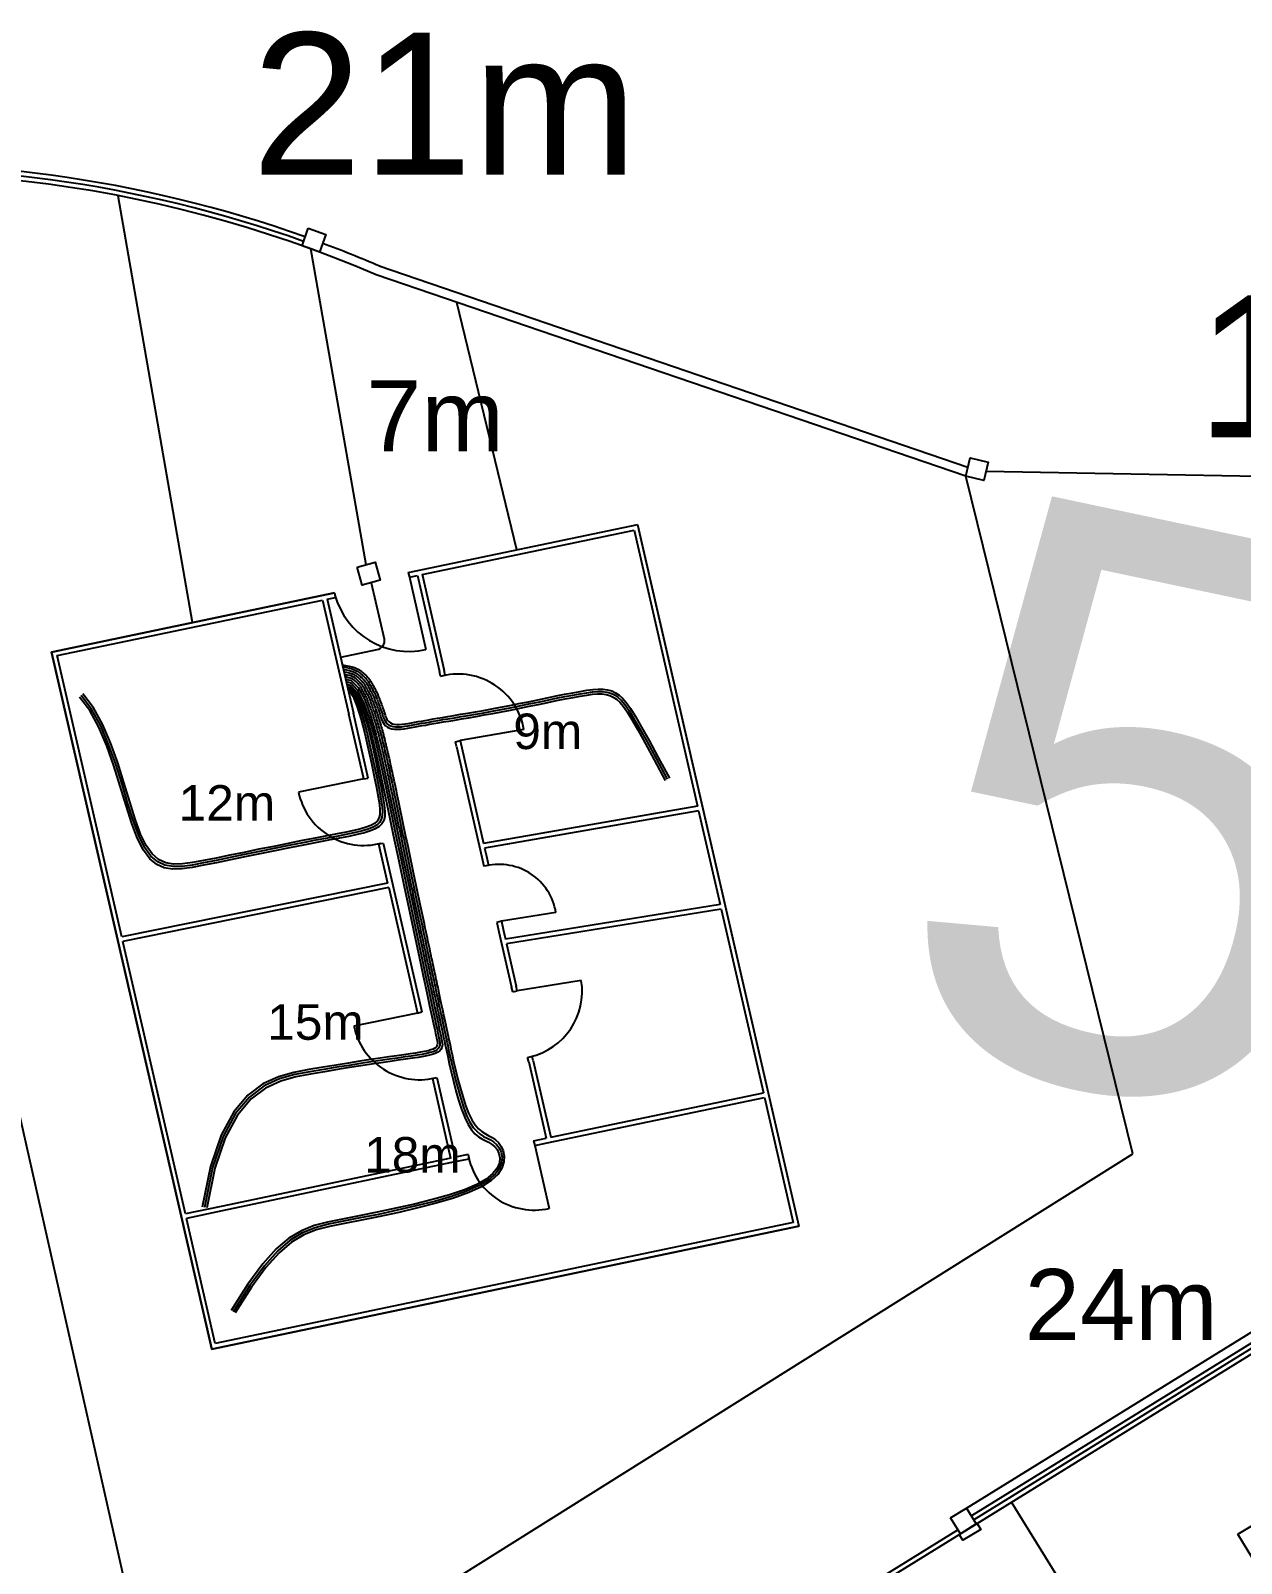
# Model space of a CAD drawing. Header units: millimetres. Extents: x 68 to 789, y 45 to 125.
# Drawn here: x 150.02 to 175.92, y 92.65 to 125.44 of the extents above; entities that cross this region are included whole.
import ezdxf

# ---------------------------------------------------------------- set-up
doc = ezdxf.new("R2010")
doc.units = ezdxf.units.MM
for name, color, linetype in [('CI', 3, 'Continuous'), ('CP', 1, 'Continuous'), ('CS', 2, 'Continuous'), ('Finca', 7, 'Continuous')]:
    doc.layers.add(name, color=color, linetype=linetype)
doc.styles.get("Standard").update_dxf_attribs({"font": 'arial.ttf'})

msp = doc.modelspace()

# ---------------------------------------------------------------- linework, layer by layer
at = {"layer": 'CI'}
for points in [[(156.685, 111.872), (156.751, 111.861), (156.831, 111.845), (156.896, 111.83), (156.948, 111.814), (156.99, 111.798), (157.024, 111.781), (157.052, 111.764), (157.076, 111.747), (157.099, 111.73), (157.121, 111.712), (157.142, 111.694), (157.161, 111.677), (157.179, 111.66), (157.195, 111.643), (157.21, 111.628), (157.223, 111.613), (157.235, 111.6), (157.246, 111.587), (157.256, 111.575), (157.265, 111.563), (157.274, 111.549), (157.284, 111.535), (157.294, 111.518), (157.305, 111.499), (157.318, 111.478), (157.331, 111.454), (157.345, 111.429), (157.359, 111.403), (157.373, 111.378), (157.386, 111.354), (157.398, 111.331), (157.409, 111.311), (157.417, 111.294), (157.425, 111.28), (157.431, 111.267), (157.437, 111.254), (157.443, 111.241), (157.449, 111.225), (157.456, 111.208), (157.464, 111.186), (157.474, 111.16), (157.485, 111.13), (157.497, 111.098), (157.51, 111.065), (157.522, 111.032), (157.533, 111.001), (157.544, 110.972), (157.553, 110.947), (157.561, 110.926), (157.567, 110.91), (157.572, 110.896), (157.576, 110.883), (157.58, 110.87), (157.585, 110.856), (157.589, 110.84), (157.595, 110.82), (157.602, 110.796), (157.612, 110.769), (157.624, 110.74), (157.64, 110.71), (157.66, 110.681), (157.685, 110.654), (157.716, 110.632), (157.753, 110.614), (157.798, 110.603), (157.849, 110.598), (157.905, 110.598), (157.966, 110.603), (158.031, 110.61), (158.098, 110.621), (158.168, 110.632), (158.238, 110.645), (158.309, 110.658), (158.382, 110.671), (158.458, 110.685), (158.539, 110.7), (158.627, 110.715), (158.723, 110.732), (158.828, 110.75), (158.945, 110.77), (159.075, 110.792), (159.217, 110.815), (159.37, 110.841), (159.533, 110.869), (159.705, 110.899), (159.886, 110.932), (160.073, 110.967), (160.267, 111.004), (160.466, 111.044), (160.667, 111.085), (160.868, 111.126), (161.066, 111.167), (161.258, 111.207), (161.442, 111.244), (161.615, 111.277), (161.775, 111.305), (161.918, 111.328), (162.047, 111.344), (162.163, 111.352), (162.267, 111.35), (162.363, 111.338), (162.45, 111.314), (162.531, 111.277), (162.608, 111.226), (162.683, 111.158), (162.762, 111.065), (162.852, 110.937), (162.958, 110.765), (163.088, 110.54), (163.248, 110.251), (163.444, 109.891), (163.683, 109.448)], [(156.693, 111.837), (156.773, 111.818), (156.839, 111.801), (156.893, 111.785), (156.937, 111.77), (156.972, 111.755), (157.001, 111.74), (157.025, 111.724), (157.047, 111.709), (157.068, 111.692), (157.088, 111.676), (157.108, 111.658), (157.126, 111.641), (157.143, 111.625), (157.159, 111.609), (157.173, 111.594), (157.186, 111.58), (157.198, 111.567), (157.208, 111.556), (157.217, 111.545), (157.225, 111.533), (157.234, 111.521), (157.243, 111.507), (157.252, 111.492), (157.263, 111.474), (157.275, 111.453), (157.288, 111.43), (157.301, 111.405), (157.315, 111.38), (157.329, 111.354), (157.342, 111.33), (157.354, 111.308), (157.364, 111.288), (157.373, 111.272), (157.38, 111.258), (157.386, 111.246), (157.392, 111.233), (157.397, 111.221), (157.403, 111.206), (157.41, 111.189), (157.418, 111.167), (157.428, 111.142), (157.439, 111.112), (157.45, 111.081), (157.463, 111.048), (157.475, 111.015), (157.486, 110.984), (157.497, 110.955), (157.506, 110.93), (157.514, 110.91), (157.52, 110.893), (157.525, 110.879), (157.529, 110.866), (157.533, 110.853), (157.538, 110.838), (157.543, 110.821), (157.549, 110.799), (157.557, 110.772), (157.568, 110.741), (157.581, 110.708), (157.599, 110.674), (157.621, 110.641), (157.648, 110.611), (157.682, 110.586), (157.723, 110.566), (157.771, 110.553), (157.826, 110.547), (157.887, 110.546), (157.953, 110.55), (158.022, 110.558), (158.093, 110.569), (158.166, 110.581), (158.24, 110.595), (158.313, 110.608), (158.388, 110.622), (158.465, 110.636), (158.547, 110.65), (158.635, 110.666), (158.731, 110.683), (158.837, 110.701), (158.954, 110.721), (159.084, 110.742), (159.226, 110.766), (159.379, 110.792), (159.542, 110.82), (159.714, 110.85), (159.895, 110.883), (160.082, 110.918), (160.276, 110.955), (160.474, 110.994), (160.675, 111.036), (160.876, 111.077), (161.073, 111.118), (161.264, 111.157), (161.447, 111.194), (161.619, 111.227), (161.776, 111.256), (161.917, 111.278), (162.042, 111.294), (162.155, 111.302), (162.256, 111.301), (162.347, 111.289), (162.43, 111.266), (162.508, 111.231), (162.581, 111.182), (162.653, 111.116), (162.729, 111.026), (162.815, 110.902), (162.919, 110.734), (163.047, 110.511), (163.205, 110.225), (163.4, 109.866), (163.639, 109.424)], [(156.767, 111.515), (156.868, 111.491), (157.006, 111.338), (157.135, 111.085), (157.256, 110.746), (157.371, 110.335), (157.484, 109.866), (157.595, 109.354), (157.708, 108.813), (157.824, 108.257), (157.942, 107.698), (158.058, 107.145), (158.171, 106.612), (158.279, 106.107), (158.378, 105.641), (158.467, 105.227), (158.542, 104.874), (158.603, 104.589), (158.65, 104.368), (158.686, 104.201), (158.712, 104.079), (158.731, 103.993), (158.743, 103.933), (158.752, 103.891), (158.76, 103.858), (158.766, 103.825), (158.771, 103.793), (158.773, 103.76), (158.771, 103.729), (158.761, 103.698), (158.744, 103.669), (158.717, 103.642), (158.679, 103.618), (158.628, 103.596), (158.563, 103.576), (158.484, 103.557), (158.392, 103.539), (158.284, 103.521), (158.16, 103.503), (158.021, 103.483), (157.866, 103.461), (157.694, 103.436), (157.505, 103.408), (157.298, 103.377), (157.073, 103.342), (156.83, 103.304), (156.568, 103.262), (156.288, 103.216), (155.988, 103.165), (155.67, 103.105), (155.343, 103.013), (155.016, 102.862), (154.699, 102.625), (154.402, 102.273), (154.136, 101.781), (153.911, 101.121), (153.735, 100.264)], [(156.755, 111.567), (156.875, 111.541), (157.027, 111.388), (157.165, 111.132), (157.292, 110.789), (157.412, 110.372), (157.527, 109.898), (157.641, 109.38), (157.755, 108.835), (157.871, 108.275), (157.99, 107.713), (158.106, 107.159), (158.22, 106.623), (158.328, 106.118), (158.427, 105.652), (158.515, 105.237), (158.591, 104.884), (158.652, 104.6), (158.699, 104.379), (158.735, 104.211), (158.761, 104.088), (158.78, 104.001), (158.793, 103.94), (158.803, 103.896), (158.81, 103.859), (158.818, 103.823), (158.824, 103.786), (158.826, 103.749), (158.824, 103.712), (158.815, 103.677), (158.797, 103.643), (158.769, 103.611), (158.728, 103.583), (158.674, 103.557), (158.606, 103.534), (158.523, 103.514), (158.425, 103.494), (158.312, 103.475), (158.184, 103.455), (158.041, 103.435), (157.882, 103.412), (157.707, 103.387), (157.516, 103.359), (157.308, 103.328), (157.083, 103.293), (156.84, 103.255), (156.58, 103.213), (156.302, 103.167), (156.005, 103.117), (155.691, 103.058), (155.368, 102.967), (155.045, 102.819), (154.733, 102.584), (154.442, 102.238), (154.18, 101.753), (153.958, 101.101), (153.785, 100.257)], [(156.742, 111.621), (156.774, 111.614), (156.818, 111.604), (156.851, 111.595), (156.875, 111.588), (156.893, 111.58), (156.907, 111.573), (156.919, 111.564), (156.93, 111.554), (156.943, 111.543), (156.956, 111.529), (156.971, 111.515), (156.986, 111.5), (157.001, 111.485), (157.015, 111.471), (157.027, 111.458), (157.038, 111.447), (157.047, 111.438), (157.055, 111.43), (157.061, 111.423), (157.066, 111.416), (157.072, 111.408), (157.077, 111.398), (157.084, 111.386), (157.092, 111.371), (157.102, 111.353), (157.114, 111.331), (157.127, 111.308), (157.14, 111.284), (157.153, 111.26), (157.165, 111.237), (157.176, 111.216), (157.186, 111.198), (157.194, 111.183), (157.2, 111.171), (157.205, 111.161), (157.21, 111.151), (157.214, 111.141), (157.219, 111.128), (157.225, 111.113), (157.232, 111.094), (157.241, 111.069), (157.252, 111.041), (157.263, 111.01), (157.275, 110.978), (157.287, 110.946), (157.299, 110.915), (157.309, 110.887), (157.318, 110.863), (157.325, 110.844), (157.331, 110.828), (157.335, 110.815), (157.34, 110.803), (157.344, 110.79), (157.348, 110.775), (157.353, 110.757), (157.36, 110.734), (157.369, 110.705), (157.378, 110.671), (157.389, 110.633), (157.4, 110.594), (157.411, 110.556), (157.422, 110.518), (157.432, 110.484), (157.44, 110.455), (157.447, 110.432), (157.452, 110.414), (157.457, 110.398), (157.46, 110.384), (157.464, 110.369), (157.468, 110.352), (157.473, 110.332), (157.48, 110.305), (157.488, 110.272), (157.497, 110.233), (157.508, 110.191), (157.518, 110.147), (157.529, 110.103), (157.539, 110.06), (157.549, 110.022), (157.557, 109.989), (157.563, 109.962), (157.568, 109.941), (157.572, 109.924), (157.576, 109.908), (157.58, 109.892), (157.584, 109.874), (157.589, 109.851), (157.595, 109.822), (157.603, 109.786), (157.612, 109.744), (157.622, 109.698), (157.633, 109.65), (157.643, 109.602), (157.653, 109.555), (157.663, 109.513), (157.671, 109.477), (157.677, 109.448), (157.682, 109.426), (157.686, 109.407), (157.689, 109.39), (157.693, 109.373), (157.697, 109.354), (157.702, 109.33), (157.708, 109.3), (157.716, 109.261), (157.726, 109.216), (157.737, 109.164), (157.749, 109.106), (157.762, 109.044), (157.776, 108.979), (157.79, 108.911), (157.804, 108.842), (157.818, 108.773), (157.833, 108.704), (157.847, 108.634), (157.862, 108.565), (157.877, 108.495), (157.891, 108.425), (157.906, 108.355), (157.921, 108.285), (157.935, 108.215), (157.95, 108.144), (157.965, 108.074), (157.979, 108.004), (157.994, 107.934), (158.009, 107.864), (158.024, 107.794), (158.038, 107.724), (158.053, 107.655), (158.068, 107.585), (158.082, 107.516), (158.097, 107.447), (158.111, 107.378), (158.126, 107.309), (158.14, 107.24), (158.155, 107.172), (158.169, 107.104), (158.184, 107.037), (158.198, 106.969), (158.212, 106.902), (158.226, 106.836), (158.24, 106.77), (158.254, 106.704), (158.268, 106.639), (158.282, 106.574), (158.295, 106.509), (158.309, 106.446), (158.322, 106.382), (158.336, 106.32), (158.349, 106.257), (158.362, 106.196), (158.375, 106.135), (158.388, 106.074), (158.401, 106.015), (158.413, 105.955), (158.426, 105.897), (158.438, 105.839), (158.45, 105.783), (158.462, 105.726), (158.474, 105.671), (158.486, 105.616), (158.497, 105.562), (158.508, 105.51), (158.52, 105.457), (158.531, 105.406), (158.541, 105.356), (158.552, 105.306), (158.562, 105.258), (158.572, 105.21), (158.582, 105.164), (158.592, 105.118), (158.602, 105.074), (158.611, 105.03), (158.62, 104.988), (158.629, 104.946), (158.637, 104.906), (158.646, 104.867), (158.654, 104.828), (158.662, 104.791), (158.67, 104.755), (158.677, 104.72), (158.685, 104.686), (158.692, 104.653), (158.699, 104.621), (158.705, 104.59), (158.712, 104.56), (158.718, 104.53), (158.724, 104.502), (158.73, 104.475), (158.735, 104.448), (158.741, 104.423), (158.746, 104.398), (158.751, 104.374), (158.756, 104.351), (158.761, 104.329), (158.766, 104.307), (158.77, 104.287), (158.774, 104.267), (158.778, 104.248), (158.782, 104.229), (158.786, 104.211), (158.79, 104.194), (158.793, 104.178), (158.797, 104.162), (158.8, 104.147), (158.803, 104.132), (158.806, 104.118), (158.809, 104.105), (158.812, 104.092), (158.814, 104.08), (158.817, 104.068), (158.819, 104.056), (158.822, 104.046), (158.824, 104.035), (158.826, 104.025), (158.828, 104.016), (158.83, 104.007), (158.832, 103.998), (158.834, 103.99), (158.835, 103.982), (158.837, 103.974), (158.838, 103.967), (158.84, 103.96), (158.841, 103.953), (158.843, 103.947), (158.844, 103.94), (158.845, 103.934), (158.847, 103.929), (158.848, 103.923), (158.849, 103.918), (158.85, 103.913), (158.851, 103.907), (158.852, 103.902), (158.853, 103.898), (158.854, 103.893), (158.855, 103.889), (158.856, 103.885), (158.857, 103.881), (158.857, 103.878), (158.858, 103.876), (158.859, 103.873), (158.86, 103.866), (158.863, 103.852), (158.869, 103.824), (158.879, 103.78), (158.894, 103.714), (158.914, 103.622), (158.941, 103.5), (158.975, 103.345), (159.016, 103.165), (159.064, 102.968), (159.117, 102.762), (159.175, 102.558), (159.238, 102.363), (159.305, 102.187), (159.375, 102.039), (159.448, 101.924), (159.522, 101.839), (159.597, 101.777), (159.671, 101.731), (159.744, 101.694), (159.814, 101.659), (159.88, 101.619), (159.942, 101.569), (159.996, 101.501), (160.037, 101.419), (160.056, 101.323), (160.046, 101.218), (160, 101.106), (159.909, 100.99), (159.766, 100.872), (159.564, 100.756), (159.297, 100.643), (158.977, 100.536), (158.616, 100.433), (158.229, 100.336), (157.829, 100.246), (157.43, 100.162), (157.045, 100.085), (156.688, 100.015), (156.369, 99.951), (156.08, 99.874), (155.809, 99.766), (155.543, 99.607), (155.272, 99.376), (154.984, 99.054), (154.665, 98.622), (154.305, 98.058)], [(156.73, 111.674), (156.785, 111.662), (156.83, 111.651), (156.865, 111.642), (156.893, 111.633), (156.914, 111.624), (156.931, 111.614), (156.945, 111.604), (156.959, 111.593), (156.974, 111.58), (156.989, 111.566), (157.005, 111.551), (157.021, 111.535), (157.036, 111.52), (157.051, 111.506), (157.064, 111.492), (157.075, 111.48), (157.085, 111.47), (157.093, 111.461), (157.1, 111.453), (157.106, 111.445), (157.112, 111.436), (157.119, 111.425), (157.126, 111.413), (157.135, 111.397), (157.145, 111.378), (157.157, 111.356), (157.17, 111.332), (157.184, 111.308), (157.197, 111.284), (157.209, 111.26), (157.221, 111.239), (157.231, 111.22), (157.239, 111.205), (157.245, 111.193), (157.251, 111.182), (157.255, 111.172), (157.26, 111.161), (157.265, 111.148), (157.271, 111.132), (157.279, 111.112), (157.288, 111.087), (157.299, 111.059), (157.31, 111.028), (157.322, 110.996), (157.334, 110.963), (157.346, 110.932), (157.356, 110.904), (157.365, 110.88), (157.372, 110.86), (157.378, 110.844), (157.383, 110.831), (157.387, 110.819), (157.391, 110.805), (157.396, 110.79), (157.401, 110.772), (157.408, 110.748), (157.416, 110.719), (157.426, 110.685), (157.437, 110.647), (157.448, 110.608), (157.46, 110.569), (157.47, 110.532), (157.48, 110.498), (157.489, 110.469), (157.495, 110.445), (157.501, 110.427), (157.505, 110.411), (157.509, 110.397), (157.513, 110.382), (157.517, 110.365), (157.522, 110.344), (157.528, 110.317), (157.536, 110.284), (157.546, 110.245), (157.556, 110.203), (157.567, 110.159), (157.578, 110.114), (157.588, 110.072), (157.597, 110.033), (157.605, 110), (157.612, 109.974), (157.617, 109.953), (157.621, 109.935), (157.625, 109.919), (157.628, 109.903), (157.633, 109.885), (157.638, 109.862), (157.644, 109.833), (157.652, 109.797), (157.661, 109.755), (157.671, 109.709), (157.682, 109.66), (157.692, 109.612), (157.702, 109.566), (157.712, 109.524), (157.719, 109.488), (157.726, 109.459), (157.731, 109.436), (157.735, 109.418), (157.738, 109.401), (157.742, 109.383), (157.746, 109.364), (157.751, 109.34), (157.757, 109.31), (157.765, 109.272), (157.775, 109.226), (157.786, 109.174), (157.798, 109.116), (157.811, 109.054), (157.824, 108.989), (157.839, 108.921), (157.853, 108.853), (157.867, 108.784), (157.882, 108.714), (157.896, 108.645), (157.911, 108.575), (157.926, 108.505), (157.94, 108.435), (157.955, 108.365), (157.969, 108.295), (157.984, 108.225), (157.999, 108.155), (158.014, 108.085), (158.028, 108.014), (158.043, 107.944), (158.058, 107.874), (158.072, 107.804), (158.087, 107.735), (158.102, 107.665), (158.117, 107.595), (158.131, 107.526), (158.146, 107.457), (158.16, 107.388), (158.175, 107.319), (158.189, 107.251), (158.204, 107.182), (158.218, 107.115), (158.232, 107.047), (158.247, 106.98), (158.261, 106.913), (158.275, 106.846), (158.289, 106.78), (158.303, 106.714), (158.317, 106.649), (158.331, 106.584), (158.344, 106.52), (158.358, 106.456), (158.371, 106.393), (158.385, 106.33), (158.398, 106.268), (158.411, 106.206), (158.424, 106.145), (158.437, 106.085), (158.45, 106.025), (158.462, 105.966), (158.475, 105.908), (158.487, 105.85), (158.499, 105.793), (158.511, 105.737), (158.523, 105.681), (158.535, 105.627), (158.546, 105.573), (158.557, 105.52), (158.568, 105.468), (158.579, 105.417), (158.59, 105.366), (158.601, 105.317), (158.611, 105.268), (158.621, 105.221), (158.631, 105.174), (158.641, 105.129), (158.65, 105.084), (158.66, 105.041), (158.669, 104.998), (158.678, 104.957), (158.686, 104.916), (158.695, 104.877), (158.703, 104.839), (158.711, 104.802), (158.719, 104.766), (158.726, 104.731), (158.733, 104.696), (158.741, 104.663), (158.747, 104.631), (158.754, 104.6), (158.761, 104.57), (158.767, 104.541), (158.773, 104.513), (158.779, 104.485), (158.784, 104.459), (158.79, 104.433), (158.795, 104.408), (158.8, 104.385), (158.805, 104.362), (158.81, 104.339), (158.814, 104.318), (158.819, 104.297), (158.823, 104.277), (158.827, 104.258), (158.831, 104.24), (158.835, 104.222), (158.839, 104.205), (158.842, 104.188), (158.846, 104.172), (158.849, 104.157), (158.852, 104.143), (158.855, 104.129), (158.858, 104.115), (158.861, 104.102), (158.863, 104.09), (158.866, 104.078), (158.868, 104.067), (158.87, 104.056), (158.873, 104.046), (158.875, 104.036), (158.877, 104.026), (158.879, 104.017), (158.881, 104.009), (158.882, 104), (158.884, 103.992), (158.886, 103.985), (158.887, 103.977), (158.889, 103.97), (158.89, 103.964), (158.892, 103.957), (158.893, 103.951), (158.894, 103.945), (158.896, 103.939), (158.897, 103.934), (158.898, 103.928), (158.899, 103.923), (158.9, 103.918), (158.901, 103.913), (158.902, 103.908), (158.903, 103.904), (158.904, 103.899), (158.905, 103.895), (158.906, 103.892), (158.906, 103.889), (158.907, 103.886), (158.907, 103.883), (158.909, 103.877), (158.912, 103.862), (158.918, 103.836), (158.928, 103.792), (158.942, 103.727), (158.961, 103.637), (158.988, 103.518), (159.021, 103.367), (159.062, 103.19), (159.108, 102.997), (159.161, 102.796), (159.218, 102.596), (159.28, 102.406), (159.346, 102.234), (159.415, 102.089), (159.487, 101.976), (159.561, 101.893), (159.636, 101.832), (159.71, 101.785), (159.783, 101.747), (159.853, 101.709), (159.92, 101.666), (159.983, 101.61), (160.039, 101.536), (160.081, 101.445), (160.103, 101.341), (160.095, 101.227), (160.05, 101.106), (159.96, 100.981), (159.817, 100.855), (159.613, 100.731), (159.344, 100.613), (159.02, 100.5), (158.656, 100.394), (158.265, 100.295), (157.861, 100.202), (157.458, 100.116), (157.07, 100.039), (156.712, 99.969), (156.392, 99.904), (156.103, 99.828), (155.834, 99.721), (155.571, 99.563), (155.303, 99.335), (155.018, 99.017), (154.704, 98.59), (154.348, 98.032)], [(156.718, 111.727), (156.775, 111.715), (156.829, 111.702), (156.872, 111.69), (156.906, 111.678), (156.933, 111.667), (156.954, 111.656), (156.972, 111.644), (156.989, 111.632), (157.005, 111.617), (157.022, 111.602), (157.039, 111.587), (157.056, 111.571), (157.072, 111.555), (157.087, 111.54), (157.1, 111.526), (157.112, 111.513), (157.123, 111.503), (157.131, 111.493), (157.139, 111.484), (157.146, 111.474), (157.153, 111.464), (157.16, 111.453), (157.168, 111.439), (157.178, 111.423), (157.189, 111.403), (157.201, 111.381), (157.214, 111.357), (157.227, 111.332), (157.241, 111.307), (157.253, 111.284), (157.265, 111.262), (157.275, 111.243), (157.283, 111.228), (157.29, 111.215), (157.296, 111.203), (157.301, 111.192), (157.306, 111.181), (157.311, 111.167), (157.318, 111.151), (157.325, 111.131), (157.335, 111.106), (157.345, 111.077), (157.357, 111.045), (157.369, 111.013), (157.381, 110.981), (157.393, 110.949), (157.403, 110.921), (157.412, 110.896), (157.42, 110.877), (157.425, 110.861), (157.43, 110.847), (157.434, 110.834), (157.439, 110.821), (157.443, 110.805), (157.449, 110.786), (157.456, 110.763), (157.464, 110.733), (157.474, 110.699), (157.485, 110.661), (157.496, 110.622), (157.508, 110.583), (157.518, 110.546), (157.528, 110.512), (157.537, 110.482), (157.543, 110.459), (157.549, 110.44), (157.553, 110.424), (157.557, 110.41), (157.561, 110.395), (157.565, 110.377), (157.57, 110.356), (157.577, 110.33), (157.585, 110.296), (157.594, 110.257), (157.605, 110.215), (157.616, 110.17), (157.626, 110.126), (157.637, 110.084), (157.646, 110.045), (157.654, 110.012), (157.661, 109.985), (157.666, 109.964), (157.67, 109.947), (157.673, 109.931), (157.677, 109.914), (157.681, 109.896), (157.686, 109.873), (157.693, 109.844), (157.701, 109.808), (157.71, 109.766), (157.72, 109.719), (157.73, 109.671), (157.741, 109.623), (157.751, 109.577), (157.76, 109.534), (157.768, 109.498), (157.775, 109.47), (157.78, 109.447), (157.784, 109.428), (157.787, 109.411), (157.791, 109.394), (157.795, 109.374), (157.8, 109.351), (157.806, 109.32), (157.814, 109.282), (157.824, 109.236), (157.835, 109.184), (157.847, 109.126), (157.86, 109.065), (157.873, 108.999), (157.888, 108.932), (157.902, 108.863), (157.916, 108.794), (157.931, 108.724), (157.945, 108.655), (157.96, 108.585), (157.974, 108.515), (157.989, 108.445), (158.004, 108.375), (158.018, 108.305), (158.033, 108.235), (158.048, 108.165), (158.063, 108.095), (158.077, 108.025), (158.092, 107.955), (158.107, 107.885), (158.121, 107.815), (158.136, 107.745), (158.151, 107.675), (158.165, 107.606), (158.18, 107.536), (158.195, 107.467), (158.209, 107.398), (158.224, 107.329), (158.238, 107.261), (158.253, 107.193), (158.267, 107.125), (158.281, 107.057), (158.296, 106.99), (158.31, 106.923), (158.324, 106.857), (158.338, 106.79), (158.352, 106.725), (158.366, 106.659), (158.379, 106.595), (158.393, 106.53), (158.407, 106.466), (158.42, 106.403), (158.434, 106.34), (158.447, 106.278), (158.46, 106.217), (158.473, 106.155), (158.486, 106.095), (158.498, 106.035), (158.511, 105.976), (158.524, 105.918), (158.536, 105.86), (158.548, 105.803), (158.56, 105.747), (158.572, 105.692), (158.583, 105.637), (158.595, 105.583), (158.606, 105.53), (158.617, 105.478), (158.628, 105.427), (158.639, 105.377), (158.65, 105.327), (158.66, 105.279), (158.67, 105.231), (158.68, 105.185), (158.69, 105.139), (158.699, 105.095), (158.709, 105.051), (158.718, 105.009), (158.727, 104.967), (158.735, 104.927), (158.744, 104.888), (158.752, 104.849), (158.76, 104.812), (158.768, 104.776), (158.775, 104.741), (158.782, 104.707), (158.789, 104.674), (158.796, 104.642), (158.803, 104.611), (158.809, 104.58), (158.816, 104.551), (158.822, 104.523), (158.828, 104.496), (158.833, 104.469), (158.839, 104.444), (158.844, 104.419), (158.849, 104.395), (158.854, 104.372), (158.859, 104.35), (158.863, 104.328), (158.868, 104.308), (158.872, 104.288), (158.876, 104.268), (158.88, 104.25), (158.884, 104.232), (158.888, 104.215), (158.891, 104.199), (158.895, 104.183), (158.898, 104.168), (158.901, 104.153), (158.904, 104.139), (158.907, 104.126), (158.909, 104.113), (158.912, 104.1), (158.915, 104.089), (158.917, 104.077), (158.919, 104.067), (158.922, 104.056), (158.924, 104.046), (158.926, 104.037), (158.928, 104.028), (158.93, 104.019), (158.931, 104.011), (158.933, 104.003), (158.935, 103.995), (158.936, 103.988), (158.938, 103.981), (158.939, 103.974), (158.941, 103.968), (158.942, 103.961), (158.943, 103.955), (158.944, 103.95), (158.946, 103.944), (158.947, 103.939), (158.948, 103.933), (158.949, 103.928), (158.95, 103.923), (158.951, 103.919), (158.952, 103.914), (158.953, 103.91), (158.954, 103.906), (158.955, 103.902), (158.955, 103.899), (158.956, 103.897), (158.956, 103.894), (158.958, 103.888), (158.961, 103.873), (158.967, 103.847), (158.976, 103.804), (158.99, 103.741), (159.009, 103.653), (159.035, 103.536), (159.068, 103.388), (159.107, 103.216), (159.153, 103.027), (159.204, 102.83), (159.261, 102.634), (159.322, 102.448), (159.387, 102.28), (159.455, 102.138), (159.527, 102.028), (159.6, 101.947), (159.674, 101.886), (159.748, 101.839), (159.821, 101.799), (159.892, 101.759), (159.96, 101.712), (160.024, 101.651), (160.082, 101.57), (160.126, 101.472), (160.149, 101.359), (160.143, 101.236), (160.099, 101.105), (160.01, 100.971), (159.867, 100.837), (159.662, 100.707), (159.391, 100.582), (159.064, 100.465), (158.696, 100.355), (158.301, 100.253), (157.893, 100.158), (157.486, 100.071), (157.096, 99.993), (156.736, 99.923), (156.415, 99.858), (156.127, 99.782), (155.859, 99.676), (155.599, 99.52), (155.334, 99.295), (155.052, 98.98), (154.742, 98.557), (154.391, 98.006)], [(156.705, 111.783), (156.777, 111.766), (156.836, 111.751), (156.884, 111.737), (156.922, 111.724), (156.953, 111.711), (156.977, 111.698), (156.999, 111.684), (157.018, 111.67), (157.037, 111.655), (157.055, 111.639), (157.073, 111.623), (157.091, 111.606), (157.108, 111.59), (157.123, 111.574), (157.137, 111.56), (157.149, 111.547), (157.16, 111.535), (157.169, 111.524), (157.178, 111.514), (157.186, 111.504), (157.193, 111.493), (157.201, 111.48), (157.21, 111.465), (157.22, 111.448), (157.232, 111.428), (157.244, 111.405), (157.258, 111.381), (157.271, 111.356), (157.285, 111.331), (157.298, 111.307), (157.309, 111.285), (157.32, 111.266), (157.328, 111.25), (157.335, 111.236), (157.341, 111.224), (157.346, 111.213), (157.352, 111.201), (157.357, 111.187), (157.364, 111.17), (157.372, 111.149), (157.381, 111.124), (157.392, 111.095), (157.404, 111.063), (157.416, 111.03), (157.428, 110.998), (157.44, 110.967), (157.45, 110.938), (157.459, 110.913), (157.467, 110.893), (157.473, 110.877), (157.478, 110.863), (157.482, 110.85), (157.486, 110.836), (157.491, 110.82), (157.497, 110.801), (157.504, 110.777), (157.512, 110.747), (157.524, 110.713), (157.539, 110.676), (157.558, 110.639), (157.582, 110.602), (157.612, 110.568), (157.649, 110.539), (157.693, 110.517), (157.745, 110.502), (157.804, 110.495), (157.869, 110.494), (157.939, 110.498), (158.012, 110.506), (158.088, 110.517), (158.165, 110.53), (158.241, 110.544), (158.317, 110.558), (158.393, 110.572), (158.472, 110.586), (158.555, 110.601), (158.643, 110.617), (158.74, 110.633), (158.846, 110.652), (158.963, 110.671), (159.093, 110.693), (159.235, 110.717), (159.388, 110.743), (159.551, 110.771), (159.723, 110.801), (159.904, 110.834), (160.091, 110.868), (160.285, 110.906), (160.483, 110.945), (160.683, 110.986), (160.884, 111.028), (161.08, 111.069), (161.271, 111.108), (161.452, 111.144), (161.622, 111.177), (161.777, 111.206), (161.915, 111.228), (162.038, 111.244), (162.147, 111.252), (162.244, 111.251), (162.331, 111.24), (162.411, 111.219), (162.484, 111.185), (162.554, 111.138), (162.622, 111.075), (162.695, 110.988), (162.779, 110.867), (162.88, 110.702), (163.006, 110.483), (163.163, 110.2), (163.357, 109.842), (163.595, 109.4)], [(156.781, 111.455), (156.848, 111.433), (156.96, 111.292), (157.064, 111.071), (157.161, 110.791), (157.25, 110.473), (157.33, 110.14), (157.401, 109.813), (157.462, 109.513), (157.514, 109.258), (157.555, 109.047), (157.583, 108.875), (157.596, 108.737), (157.594, 108.626), (157.574, 108.539), (157.534, 108.469), (157.474, 108.412), (157.391, 108.362), (157.286, 108.319), (157.157, 108.278), (157.003, 108.24), (156.825, 108.202), (156.622, 108.162), (156.393, 108.119), (156.137, 108.071), (155.856, 108.016), (155.555, 107.956), (155.241, 107.892), (154.92, 107.827), (154.601, 107.762), (154.29, 107.699), (153.993, 107.64), (153.719, 107.585), (153.472, 107.539), (153.251, 107.51), (153.053, 107.504), (152.875, 107.533), (152.714, 107.604), (152.567, 107.726), (152.431, 107.908), (152.303, 108.159), (152.18, 108.482), (152.058, 108.863), (151.931, 109.279), (151.794, 109.711), (151.644, 110.138), (151.475, 110.539), (151.282, 110.894), (151.061, 111.181)], [(156.793, 111.4), (156.84, 111.382), (156.94, 111.243), (157.035, 111.024), (157.125, 110.749), (157.208, 110.438), (157.285, 110.111), (157.354, 109.792), (157.414, 109.5), (157.464, 109.252), (157.504, 109.049), (157.53, 108.883), (157.543, 108.751), (157.54, 108.646), (157.52, 108.564), (157.482, 108.499), (157.424, 108.446), (157.344, 108.4), (157.242, 108.359), (157.118, 108.321), (156.969, 108.284), (156.796, 108.248), (156.597, 108.209), (156.372, 108.166), (156.12, 108.119), (155.842, 108.064), (155.542, 108.005), (155.23, 107.941), (154.911, 107.876), (154.594, 107.812), (154.284, 107.749), (153.99, 107.69), (153.718, 107.636), (153.475, 107.59), (153.258, 107.561), (153.064, 107.556), (152.891, 107.585), (152.735, 107.655), (152.592, 107.777), (152.461, 107.957), (152.337, 108.206), (152.218, 108.526), (152.098, 108.903), (151.972, 109.317), (151.837, 109.746), (151.686, 110.17), (151.516, 110.57), (151.321, 110.926), (151.097, 111.216)], [(156.806, 111.344), (156.832, 111.331), (156.919, 111.193), (157.005, 110.978), (157.088, 110.707), (157.167, 110.402), (157.241, 110.083), (157.307, 109.771), (157.365, 109.486), (157.414, 109.246), (157.452, 109.05), (157.478, 108.891), (157.49, 108.765), (157.487, 108.666), (157.467, 108.59), (157.43, 108.529), (157.374, 108.48), (157.297, 108.438), (157.199, 108.399), (157.079, 108.364), (156.934, 108.329), (156.766, 108.293), (156.572, 108.256), (156.351, 108.214), (156.102, 108.166), (155.827, 108.113), (155.53, 108.053), (155.219, 107.99), (154.902, 107.926), (154.586, 107.861), (154.279, 107.799), (153.986, 107.74), (153.718, 107.686), (153.477, 107.641), (153.265, 107.613), (153.075, 107.608), (152.907, 107.637), (152.756, 107.707), (152.618, 107.828), (152.491, 108.007), (152.371, 108.253), (152.255, 108.571), (152.137, 108.944), (152.014, 109.354), (151.88, 109.78), (151.729, 110.202), (151.558, 110.601), (151.361, 110.957), (151.133, 111.25)], [(156.779, 111.463), (156.86, 111.44), (156.986, 111.288), (157.106, 111.038), (157.22, 110.703), (157.331, 110.297), (157.44, 109.833), (157.549, 109.327), (157.661, 108.791), (157.777, 108.239), (157.894, 107.682), (158.01, 107.132), (158.123, 106.6), (158.23, 106.096), (158.329, 105.631), (158.418, 105.216), (158.493, 104.863), (158.554, 104.579), (158.601, 104.358), (158.637, 104.191), (158.663, 104.07), (158.681, 103.984), (158.694, 103.926), (158.702, 103.887), (158.709, 103.856), (158.715, 103.827), (158.719, 103.799), (158.72, 103.772), (158.717, 103.745), (158.708, 103.72), (158.691, 103.696), (158.665, 103.673), (158.629, 103.653), (158.581, 103.634), (158.521, 103.617), (158.446, 103.6), (158.358, 103.584), (158.255, 103.568), (158.137, 103.55), (158.002, 103.531), (157.85, 103.509), (157.681, 103.485), (157.493, 103.457), (157.288, 103.426), (157.063, 103.392), (156.82, 103.353), (156.557, 103.311), (156.274, 103.264), (155.971, 103.213), (155.649, 103.152), (155.318, 103.059), (154.986, 102.906), (154.664, 102.665), (154.363, 102.309), (154.093, 101.809), (153.864, 101.14), (153.686, 100.272)]]:
    msp.add_lwpolyline(points, dxfattribs=at)
at = {"layer": 'CP'}
for p, q in [((187.858, 115.679), (170.459, 116.013)), ((170.042, 93.832), (182.01, 101.222)), ((182.113, 101.055), (170.146, 93.662))]:
    msp.add_line(p, q, dxfattribs=at)
msp.add_lwpolyline([(170.068, 116.099), (157.473, 120.406)], dxfattribs=at)
for points in [[(170.023, 115.913), (170.117, 116.302), (170.506, 116.207), (170.412, 115.818)], [(169.701, 93.624), (170.042, 93.832), (170.25, 93.491), (169.909, 93.282)], [(170.272, 93.504), (170.35, 93.376), (169.965, 93.141), (169.887, 93.269)]]:
    msp.add_lwpolyline(points, close=True, dxfattribs=at)
for start, end in [(70.3718, 94.2396), (66.7173, 69.5199)]:
    msp.add_arc((146.854, 95.69), 26.902, start, end, dxfattribs=at)
at = {"layer": 'CS'}
for p, q in [((157.199, 114.016), (156.012, 120.772)), ((182.165, 100.97), (170.198, 93.577)), ((161.65, 88.297), (169.857, 93.368))]:
    msp.add_line(p, q, dxfattribs=at)
for points in [[(155.958, 121.216), (156.335, 121.082), (156.2, 120.705), (155.824, 120.839)], [(157.006, 113.964), (157.392, 114.069), (157.497, 113.683), (157.112, 113.578)]]:
    msp.add_lwpolyline(points, close=True, dxfattribs=at)
msp.add_lwpolyline([(157.304, 113.631), (157.578, 112.433, -0.419472), (157.424, 112.193), (156.648, 112.031)], format="xyb", dxfattribs=at)
msp.add_arc((146.854, 95.69), 26.802, 70.3718, 94.2381, dxfattribs=at)
at = {"layer": 'Finca'}
for p, q in [((145.245, 122.343), (152.889, 88.422)), ((153.479, 112.778), (151.891, 121.912)), ((170.025, 115.912), (157.409, 120.217)), ((160.423, 114.335), (159.134, 119.628)), ((173.6, 101.411), (170.025, 115.912)), ((158.094, 113.847), (163.006, 114.876)), ((158.394, 113.808), (162.93, 114.758)), ((163.026, 114.778), (166.452, 99.866)), ((158.094, 113.847), (158.12, 113.75)), ((158.12, 113.75), (158.296, 113.787)), ((156.515, 113.414), (150.467, 112.147)), ((150.467, 112.147), (156.515, 113.414)), ((150.587, 112.07), (156.263, 113.259)), ((156.361, 113.28), (156.542, 113.317)), ((156.515, 113.414), (156.542, 113.317)), ((150.467, 112.147), (153.892, 97.234)), ((153.892, 97.234), (150.467, 112.147)), ((151.969, 106.053), (150.587, 112.07)), ((158.789, 111.63), (158.767, 111.728)), ((158.789, 111.63), (158.886, 111.653)), ((158.886, 111.653), (158.864, 111.75)), ((158.887, 111.652), (158.886, 111.653)), ((157.143, 109.432), (156.824, 110.818)), ((157.242, 109.449), (156.923, 110.837)), ((159.109, 110.227), (159.206, 110.254)), ((159.132, 110.129), (159.109, 110.227)), ((157.143, 109.432), (157.242, 109.449)), ((157.463, 108.047), (157.562, 108.061)), ((157.463, 108.047), (157.656, 107.204)), ((157.562, 108.061), (158.39, 104.448)), ((159.672, 107.761), (159.717, 107.566)), ((159.816, 107.58), (159.717, 107.566)), ((159.77, 107.783), (159.816, 107.58)), ((157.678, 107.106), (158.294, 104.421)), ((160.089, 106.387), (159.993, 106.357)), ((159.993, 106.357), (160.037, 106.162)), ((160.089, 106.387), (160.135, 106.184)), ((190.572, 106.046), (130.276, 68.798)), ((153.331, 100.125), (151.991, 105.956)), ((160.331, 104.878), (160.308, 104.976)), ((160.429, 104.895), (160.406, 104.998)), ((160.331, 104.878), (160.429, 104.895)), ((158.294, 104.421), (158.39, 104.448)), ((160.651, 103.474), (160.748, 103.497)), ((160.673, 103.377), (160.651, 103.474)), ((160.771, 103.399), (160.748, 103.497)), ((158.613, 103.022), (158.71, 103.044)), ((161.144, 101.766), (165.695, 102.714)), ((161.068, 101.648), (165.718, 102.617)), ((160.775, 101.688), (161.048, 101.746)), ((160.775, 101.688), (160.802, 101.592)), ((106.173, 59.124), (173.6, 101.411)), ((159.379, 101.397), (159.101, 101.34)), ((159.379, 101.397), (159.392, 101.298)), ((160.802, 101.592), (161.068, 101.648)), ((159.004, 101.32), (154.091, 100.285)), ((159.025, 101.222), (154.112, 100.188)), ((159.392, 101.298), (159.025, 101.222)), ((154.091, 100.285), (153.331, 100.125)), ((154.112, 100.188), (153.353, 100.028)), ((153.968, 97.352), (153.353, 100.028)), ((153.892, 97.234), (166.452, 99.866)), ((166.452, 99.866), (153.892, 97.234)), ((166.331, 99.943), (153.968, 97.352)), ((175.845, 93.273), (178.483, 94.869)), ((183.246, 74.23), (171.002, 93.956)), ((181.963, 83.16), (175.845, 93.273))]:
    msp.add_line(p, q, dxfattribs=at)
at = {"layer": 'Finca', "extrusion": (4.44089e-16, -2.22045e-16, -1)}
for p, q in [((163.004, 114.876), (166.452, 99.866)), ((162.93, 114.758), (164.287, 108.847)), ((158.394, 113.81), (158.864, 111.75)), ((158.12, 113.75), (158.474, 112.203)), ((158.296, 113.787), (158.767, 111.728)), ((156.263, 113.259), (156.824, 110.818)), ((156.361, 113.28), (156.923, 110.837)), ((159.206, 110.254), (159.709, 108.051)), ((159.132, 110.129), (159.672, 107.761)), ((164.31, 108.749), (164.77, 106.743)), ((159.731, 107.953), (159.77, 107.783)), ((164.793, 106.645), (165.695, 102.714)), ((160.037, 106.162), (160.308, 104.976)), ((160.135, 106.184), (160.176, 106.002)), ((160.199, 105.904), (160.406, 104.998)), ((160.673, 103.377), (161.046, 101.745)), ((160.771, 103.399), (161.144, 101.766)), ((158.613, 103.022), (159.003, 101.319)), ((158.71, 103.044), (159.101, 101.34)), ((165.718, 102.617), (166.331, 99.943)), ((160.802, 101.592), (161.11, 100.244)), ((159.025, 101.222), (159.026, 101.218)), ((159.123, 101.242), (159.123, 101.24))]:
    msp.add_line(p, q, dxfattribs=at)
at = {"layer": 'Finca'}
for points in [[(160.573, 110.492), (159.206, 110.254)], [(157.143, 109.432), (155.749, 109.15)], [(164.287, 108.847), (159.709, 108.051)], [(164.31, 108.749), (159.731, 107.953)], [(157.656, 107.204), (151.969, 106.053)], [(157.678, 107.106), (151.991, 105.956)], [(157.756, 107.224), (157.754, 107.224)], [(164.77, 106.743), (160.176, 106.002)], [(164.793, 106.645), (160.199, 105.904)], [(161.256, 106.575), (160.089, 106.387)], [(160.1, 105.889), (160.093, 105.888)], [(161.799, 105.116), (160.429, 104.895)], [(158.294, 104.421), (156.934, 104.145)]]:
    msp.add_lwpolyline(points, dxfattribs=at)
msp.add_polyline3d([(156.515, 113.414, 0), (150.467, 112.147, 0), (153.892, 97.234, 0), (166.452, 99.866, 0), (153.892, 97.234, 0), (150.467, 112.147, 0), (156.515, 113.414, 0)], dxfattribs=at)
msp.add_polyline3d([(156.515, 113.414, 0), (150.467, 112.147, 0), (153.892, 97.234, 0), (166.452, 99.866, 0), (153.892, 97.234, 0), (150.467, 112.147, 0), (156.515, 113.414, 0)], dxfattribs=at)
msp.add_polyline3d([(156.515, 113.414, 0), (150.467, 112.147, 0), (153.892, 97.234, 0), (166.452, 99.866, 0), (153.892, 97.234, 0), (150.467, 112.147, 0), (156.515, 113.414, 0)], dxfattribs=at)
for centre, radius, start, end in [((146.854, 95.69), 26.702, 66.7173, 132.8024), ((158.107, 113.799), 1.637, 195.3363, 282.9364), ((159.158, 110.24), 1.437, 10.0747, 102.8607), ((157.143, 109.432), 1.422, 191.4397, 285.0275), ((157.143, 109.432), 1.422, 283.0123, 285.0275), ((160.041, 106.372), 1.232, 9.4989, 102.8607), ((160.38, 104.887), 1.437, 282.8607, 9.186), ((158.342, 104.434), 1.437, 191.5846, 282.934), ((160.788, 101.64), 1.433, 189.7705, 282.9608)]:
    msp.add_arc(centre, radius, start, end, dxfattribs=at)

# ---------------------------------------------------------------- texts
at = {"layer": 'CI', "char_height": 0.7598, "attachment_point": 1}
for s, insert in [('9m', (160.344, 110.831)), ('12m', (153.184, 109.299)), ('15m', (155.079, 104.611)), ('18m', (157.154, 101.77))]:
    msp.add_mtext_dynamic_manual_height_columns(s, width=0.96047, gutter_width=3.799, heights=[0], dxfattribs=dict(at, insert=insert))
at = {"layer": 'CP', "char_height": 3.0391, "attachment_point": 1}
for s, insert in [('21m', (154.749, 125.398)), ('17m', (174.964, 119.782))]:
    msp.add_mtext_dynamic_manual_height_columns(s, width=3.8419, gutter_width=15.195, heights=[0], dxfattribs=dict(at, insert=insert))
at = {"layer": 'CS', "char_height": 1.5195, "attachment_point": 1}
for s, insert in [('7m', (157.196, 117.96)), ('24m', (171.287, 98.946))]:
    msp.add_mtext_dynamic_manual_height_columns(s, width=1.92095, gutter_width=7.598, heights=[0], dxfattribs=dict(at, insert=insert))
at = {"layer": 'Finca'}
msp.add_text('5', height=12.156, rotation=348.0726, dxfattribs=at).set_placement((167.978, 103.877))

doc.saveas('drawing.dxf')
